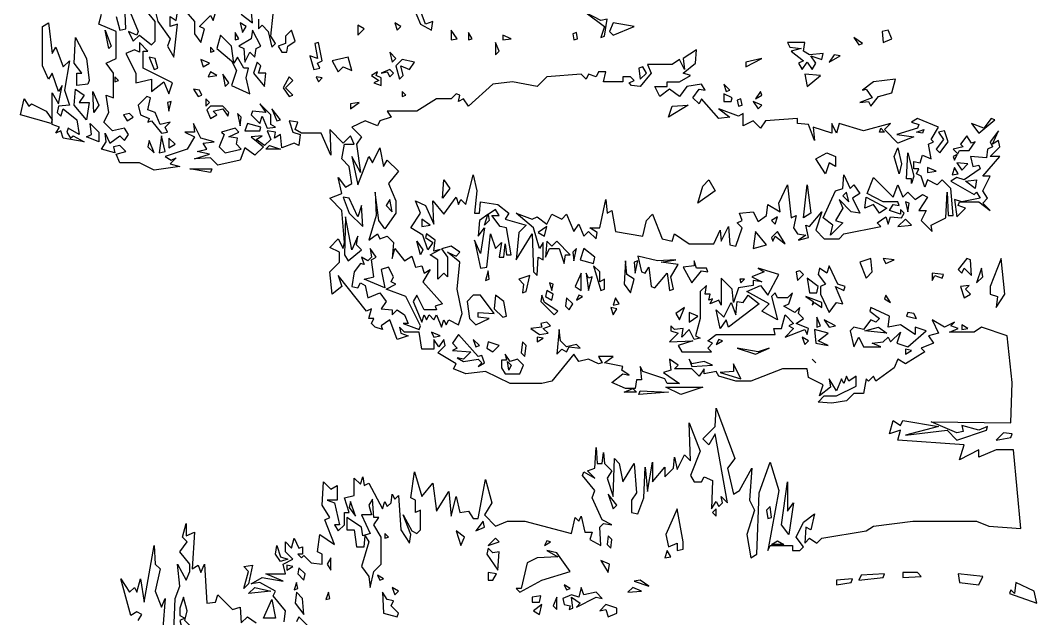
# Model space of a CAD drawing. Header units: millimetres. Extents: x -1861 to 1853, y -2 to 9002.
# Drawn here: x -1861 to -38, y 3614 to 4687 of the extents above; entities that cross this region are included whole.
import ezdxf

# ---------------------------------------------------------------- set-up
doc = ezdxf.new("R2010")
doc.units = ezdxf.units.MM
doc.layers.add('ALMOND-DRAW-PROFILE', color=7, linetype='Continuous', lineweight=25)

msp = doc.modelspace()

# ---------------------------------------------------------------- linework, layer by layer
at = {"layer": 'ALMOND-DRAW-PROFILE'}
for points in [[(-1688.9, 4693.7), (-1682.3, 4669.5), (-1671.3, 4671.7), (-1673.5, 4726.8), (-1649.3, 4667.3), (-1651.5, 4660.7), (-1666.9, 4667.3), (-1658.1, 4649.7), (-1647.1, 4660.7), (-1625.1, 4643.1), (-1618.5, 4649.7), (-1618.5, 4684.9), (-1640.5, 4711.4)], [(-1625.1, 4731.2), (-1614.1, 4684.9), (-1592, 4654.1), (-1596.4, 4640.9), (-1585.4, 4621.1), (-1578.8, 4680.5), (-1592, 4676.1), (-1592, 4693.7), (-1581, 4687.1), (-1578.8, 4702.5)], [(-1578.8, 4720.2), (-1548, 4684.9), (-1548, 4662.9), (-1537, 4647.5), (-1530.4, 4671.7), (-1539.2, 4676.1), (-1519.4, 4695.9), (-1515, 4687.1), (-1510.6, 4700.3)], [(-1464.4, 4698.1), (-1444.5, 4682.7), (-1446.7, 4706.9)], [(-1156.1, 4711.4), (-1142.9, 4680.5), (-1123.1, 4669.5), (-1120.9, 4684.9), (-1134.1, 4680.5), (-1147.3, 4715.8)], [(-1387.3, 3608.4), (-1385.1, 3628.2), (-1407.1, 3654.6), (-1402.7, 3663.4), (-1431.3, 3678.8), (-1446.7, 3676.6), (-1426.9, 3687.6), (-1389.5, 3681), (-1420.3, 3694.2), (-1385.1, 3694.2), (-1389.5, 3711.8), (-1371.9, 3720.6), (-1385.1, 3733.9), (-1385.1, 3751.5), (-1374.1, 3740.5), (-1369.7, 3758.1), (-1360.9, 3740.5), (-1354.3, 3742.7), (-1354.3, 3729.5), (-1363.1, 3729.5), (-1356.5, 3722.8), (-1352.1, 3727.3), (-1338.9, 3714), (-1319.1, 3711.8), (-1319.1, 3729.5), (-1327.9, 3733.9), (-1323.5, 3764.7), (-1297, 3747.1), (-1314.6, 3791.1), (-1305.8, 3795.5), (-1319.1, 3817.5), (-1316.8, 3859.3), (-1303.6, 3846.1), (-1292.6, 3852.7), (-1292.6, 3826.3), (-1310.2, 3826.3), (-1297, 3821.9), (-1288.2, 3782.3), (-1297, 3782.3), (-1290.4, 3771.3), (-1279.4, 3782.3), (-1279.4, 3804.3), (-1270.6, 3804.3), (-1279.4, 3830.7), (-1261.8, 3835.1), (-1261.8, 3865.9), (-1250.8, 3854.9), (-1246.4, 3868.2), (-1244.2, 3852.7), (-1235.4, 3857.1), (-1211.2, 3810.9), (-1206.8, 3824.1), (-1202.4, 3815.3), (-1195.8, 3821.9), (-1193.6, 3837.3), (-1189.2, 3828.5), (-1182.6, 3835.1), (-1178.2, 3773.5), (-1162.7, 3749.3), (-1160.5, 3764.7), (-1173.7, 3799.9), (-1158.3, 3771.3), (-1149.5, 3766.9), (-1142.9, 3773.5), (-1142.9, 3808.7), (-1151.7, 3804.3), (-1151.7, 3826.3), (-1160.5, 3830.7), (-1153.9, 3877), (-1140.7, 3832.9), (-1120.9, 3857.1), (-1114.3, 3806.5), (-1092.3, 3841.7), (-1087.9, 3797.7), (-1079.1, 3832.9), (-1072.5, 3804.3), (-1057.1, 3806.5), (-1048.3, 3793.3), (-1039.5, 3793.3), (-1026.2, 3863.7), (-1015.2, 3821.9), (-1028.4, 3799.9), (-1008.6, 3780.1), (-986.6, 3788.9), (-955.8, 3788.9), (-872.1, 3766.9), (-865.5, 3795.5), (-858.9, 3788.9), (-854.5, 3797.7), (-847.9, 3769.1), (-834.7, 3769.1), (-839.1, 3755.9), (-819.3, 3744.9), (-821.5, 3777.9), (-814.9, 3784.5), (-799.5, 3782.3), (-817.1, 3791.1), (-834.7, 3830.7), (-830.3, 3843.9), (-852.3, 3870.4), (-850.1, 3877), (-830.3, 3865.9), (-843.5, 3879.2), (-830.3, 3883.6), (-828.1, 3921), (-825.9, 3892.4), (-817.1, 3892.4), (-814.9, 3912.2), (-812.7, 3892.4), (-799.5, 3879.2), (-808.3, 3865.9), (-797.3, 3832.9), (-795.1, 3901.2), (-786.3, 3892.4), (-779.7, 3859.3), (-759.9, 3892.4), (-755.4, 3839.5), (-764.3, 3826.3), (-764.3, 3804.3), (-753.2, 3802.1), (-742.2, 3830.7), (-740, 3885.8), (-735.6, 3841.7), (-726.8, 3894.6), (-726.8, 3859.3), (-704.8, 3885.8), (-704.8, 3868.2), (-689.4, 3883.6), (-687.2, 3903.4), (-682.8, 3881.4), (-669.6, 3907.8), (-658.6, 3896.8), (-660.8, 3965), (-641, 3914.4), (-658.6, 3870.4), (-652, 3859.3), (-638.8, 3859.3), (-634.4, 3868.2), (-619, 3861.5), (-621.2, 3810.9), (-612.3, 3824.1), (-607.9, 3815.3), (-601.3, 3821.9), (-603.5, 3832.9), (-592.5, 3821.9), (-614.5, 3945.2), (-625.6, 3925.4), (-636.6, 3936.4), (-614.5, 3958.4), (-612.3, 3991.4), (-579.3, 3901.2), (-592.5, 3883.6), (-581.5, 3837.3), (-570.5, 3843.9), (-548.5, 3883.6), (-552.9, 3826.3), (-544.1, 3808.7), (-557.3, 3764.7), (-550.7, 3722.8), (-539.7, 3729.5), (-535.3, 3839.5), (-515.5, 3894.6), (-500.1, 3843.9), (-519.9, 3736.1), (-515.5, 3744.9), (-475.9, 3744.9), (-475.9, 3736.1), (-462.6, 3736.1), (-456, 3742.7), (-469.2, 3760.3), (-456, 3786.7), (-436.2, 3802.1), (-442.8, 3773.5), (-451.6, 3777.9), (-453.8, 3749.3), (-445, 3758.1), (-431.8, 3749.3), (-423, 3758.1), (-343.8, 3771.3), (-330.5, 3780.1), (-260.1, 3788.9), (-145.6, 3788.9), (-123.6, 3780.1), (-66.4, 3775.7), (-79.6, 3916.6), (-110.4, 3916.6), (-141.2, 3903.4), (-141.2, 3916.6), (-176.4, 3899), (-167.6, 3925.4), (-286.5, 3934.2), (-282.1, 3951.8), (-301.9, 3945.2), (-295.3, 3969.4), (-282.1, 3960.6), (-277.7, 3969.4), (-213.9, 3958.4), (-273.3, 3943), (-198.5, 3951.8), (-180.8, 3934.2), (-128, 3951.8), (-125.8, 3958.4), (-141.2, 3951.8), (-172, 3960.6), (-169.8, 3949.6), (-180.8, 3947.4), (-227.1, 3967.2), (-84, 3965), (-81.8, 4037.7), (-90.6, 4121.3), (-136.8, 4136.7), (-150, 4127.9), (-194.1, 4127.9), (-178.6, 4134.5), (-191.8, 4138.9), (-185.2, 4145.5), (-202.9, 4136.7), (-224.9, 4150), (-213.9, 4125.7), (-231.5, 4121.3), (-222.7, 4108.1), (-244.7, 4099.3), (-238.1, 4092.7), (-273.3, 4070.7), (-286.5, 4079.5), (-293.1, 4064.1), (-326.1, 4039.9), (-330.5, 4048.7), (-339.4, 4039.9), (-343.8, 4044.3), (-348.2, 4017.9), (-365.8, 4017.9), (-379, 4004.6), (-405.4, 4000.2), (-429.6, 4002.4), (-418.6, 4013.5), (-396.6, 4013.5), (-361.4, 4031.1), (-361.4, 4048.7), (-374.6, 4039.9), (-379, 4048.7), (-383.4, 4035.5), (-387.8, 4044.3), (-396.6, 4022.3), (-409.8, 4044.3), (-407.6, 4028.9), (-427.4, 4013.5), (-420.8, 4033.3), (-447.2, 4046.5), (-449.4, 4061.9), (-493.5, 4061.9), (-550.7, 4039.9), (-577.1, 4039.9), (-607.9, 4048.7), (-612.3, 4057.5), (-634.4, 4053.1), (-634.4, 4061.9), (-643.2, 4048.7), (-656.4, 4061.9), (-687.2, 4061.9), (-680.6, 4068.5), (-696, 4079.5), (-693.8, 4059.7), (-707, 4055.3), (-678.4, 4035.5), (-700.4, 4035.5), (-704.8, 4044.3), (-744.4, 4057.5), (-748.8, 4066.3), (-746.6, 4042.1), (-755.4, 4042.1), (-757.7, 4026.7), (-762.1, 4026.7), (-775.3, 4026.7), (-799.5, 4037.7), (-779.7, 4053.1), (-768.7, 4050.9), (-781.9, 4059.7), (-779.7, 4066.3), (-812.7, 4072.9), (-797.3, 4083.9), (-823.7, 4083.9), (-817.1, 4072.9), (-823.7, 4070.7), (-841.3, 4079.5), (-858.9, 4075.1), (-867.7, 4088.3), (-907.4, 4039.9), (-925, 4035.5), (-982.2, 4035.5), (-1026.2, 4057.5), (-1061.5, 4053.1), (-1083.5, 4061.9), (-1079.1, 4070.7), (-1112.1, 4090.5), (-1098.9, 4103.7), (-1101.1, 4114.7), (-1109.9, 4101.5), (-1118.7, 4114.7), (-1118.7, 4097.1), (-1140.7, 4097.1), (-1145.1, 4127.9), (-1171.5, 4127.9), (-1180.4, 4136.7), (-1178.2, 4125.7), (-1164.9, 4121.3), (-1184.8, 4114.7), (-1198, 4150), (-1213.4, 4138.9), (-1211.2, 4132.3), (-1224.4, 4136.7), (-1231, 4143.3), (-1226.6, 4152.2), (-1235.4, 4152.2), (-1231, 4169.8), (-1239.8, 4165.4), (-1290.4, 4229.2), (-1283.8, 4209.4), (-1301.4, 4196.2), (-1305.8, 4235.8), (-1288.2, 4253.4), (-1288.2, 4271), (-1305.8, 4279.8), (-1290.4, 4295.3), (-1281.6, 4277.6), (-1279.4, 4288.6), (-1283.8, 4345.9), (-1305.8, 4367.9), (-1283.8, 4376.7), (-1290.4, 4405.3), (-1277.2, 4387.7), (-1266.2, 4394.3), (-1270.6, 4425.1), (-1283.8, 4438.4), (-1279.4, 4464.8), (-1261.8, 4464.8), (-1268.4, 4480.2), (-1281.6, 4467), (-1305.8, 4491.2), (-1303.6, 4445), (-1321.3, 4484.6), (-1356.5, 4484.6), (-1367.5, 4491.2), (-1363.1, 4504.4), (-1378.5, 4506.6), (-1371.9, 4486.8), (-1358.7, 4482.4), (-1360.9, 4462.6), (-1369.7, 4467), (-1391.7, 4458.2), (-1393.9, 4482.4), (-1404.9, 4475.8), (-1402.7, 4486.8), (-1418.1, 4489), (-1411.5, 4473.6), (-1422.5, 4462.6), (-1437.9, 4473.6), (-1426.9, 4480.2), (-1446.7, 4478), (-1424.7, 4460.4), (-1440.1, 4445), (-1457.7, 4458.2), (-1466.6, 4436.2), (-1506.2, 4427.3), (-1519.4, 4440.6), (-1548, 4438.4), (-1521.6, 4447.2), (-1543.6, 4451.6), (-1526, 4456), (-1532.6, 4467), (-1512.8, 4469.2), (-1537, 4475.8), (-1550.2, 4502.2), (-1548, 4486.8), (-1565.6, 4486.8), (-1548, 4478), (-1561.2, 4456), (-1600.9, 4442.8), (-1589.8, 4436.2), (-1581, 4440.6), (-1592, 4429.5), (-1574.4, 4425.1), (-1620.7, 4418.5), (-1647.1, 4431.8), (-1682.3, 4431.8), (-1688.9, 4447.2), (-1671.3, 4451.6), (-1682.3, 4462.6), (-1693.3, 4460.4), (-1691.1, 4449.4), (-1715.3, 4456), (-1706.5, 4469.2), (-1708.7, 4484.6), (-1699.9, 4467), (-1682.3, 4480.2), (-1673.5, 4471.4), (-1666.9, 4482.4), (-1673.5, 4493.4), (-1695.5, 4489), (-1710.9, 4504.4), (-1702.1, 4522), (-1706.5, 4552.8), (-1693.3, 4548.4), (-1693.3, 4592.5), (-1706.5, 4610.1), (-1688.9, 4618.9), (-1688.9, 4667.3), (-1719.7, 4680.5), (-1715.3, 4698.1)], [(-1433.5, 4689.3), (-1433.5, 4671.7), (-1426.9, 4678.3), (-1415.9, 4667.3), (-1409.3, 4638.7), (-1402.7, 4645.3), (-1411.5, 4658.5), (-1407.1, 4698.1)], [(-1585.4, 3590.8), (-1583.2, 3650.2), (-1574.4, 3672.2), (-1578.8, 3711.8), (-1563.4, 3683.2), (-1556.8, 3698.6), (-1556.8, 3711.8), (-1574.4, 3733.9), (-1561.2, 3751.5), (-1570, 3760.3), (-1563.4, 3784.5), (-1563.4, 3762.5), (-1548, 3769.1), (-1552.4, 3703), (-1541.4, 3709.6), (-1537, 3696.4), (-1530.4, 3711.8), (-1526, 3641.4), (-1510.6, 3643.6), (-1506.2, 3656.8), (-1479.8, 3630.4), (-1466.6, 3634.8), (-1464.4, 3606.2), (-1453.3, 3617.2), (-1437.9, 3606.2)], [(-1649.3, 3610.6), (-1642.7, 3621.6), (-1651.5, 3626), (-1662.5, 3619.4), (-1680.1, 3685.4), (-1664.7, 3661.2), (-1655.9, 3670), (-1651.5, 3661.2), (-1644.9, 3685.4), (-1638.3, 3643.6), (-1620.7, 3744.9), (-1618.5, 3711.8), (-1609.7, 3703), (-1618.5, 3663.4), (-1607.5, 3634.8), (-1600.9, 3650.2), (-1605.3, 3597.4)], [(-1341.1, 3597.4), (-1360.9, 3617.2), (-1365.3, 3608.4)]]:
    msp.add_lwpolyline(points, dxfattribs=at)
for points in [[(-819.3, 4656.3), (-812.7, 4658.5), (-808.3, 4689.3), (-819.3, 4687.1), (-845.7, 4700.3), (-812.7, 4676.1)], [(-1803.4, 4508.8), (-1803.4, 4557.2), (-1792.4, 4537.4), (-1785.8, 4570.5), (-1792.4, 4559.4), (-1803.4, 4592.5), (-1810, 4581.5), (-1821, 4605.7), (-1821, 4676.1), (-1810, 4682.7), (-1803.4, 4627.7), (-1796.8, 4638.7), (-1783.6, 4603.5), (-1772.6, 4614.5), (-1781.4, 4561.6), (-1772.6, 4535.2), (-1792.4, 4533), (-1794.6, 4522), (-1788, 4515.4), (-1783.6, 4528.6), (-1759.4, 4508.8), (-1755, 4482.4), (-1774.8, 4493.4), (-1777, 4486.8), (-1770.4, 4475.8), (-1766, 4480.2), (-1746.2, 4469.2), (-1783.6, 4475.8), (-1788, 4489), (-1796.8, 4484.6), (-1790.2, 4495.6), (-1803.4, 4500)], [(-1702.1, 4636.5), (-1708.7, 4669.5), (-1697.7, 4640.9)], [(-1457.7, 4612.3), (-1448.9, 4629.9), (-1440.1, 4621.1), (-1437.9, 4636.5), (-1429.1, 4640.9), (-1444.5, 4669.5), (-1446.7, 4654.1), (-1468.8, 4640.9), (-1460, 4636.5)], [(-1462.2, 4665.1), (-1455.5, 4676.1), (-1466.6, 4682.7)], [(-1391.7, 4629.9), (-1382.9, 4629.9), (-1380.7, 4640.9), (-1367.5, 4649.7), (-1374.1, 4669.5), (-1385.1, 4658.5), (-1385.1, 4645.3), (-1398.3, 4640.9)], [(-1255.2, 4660.7), (-1244.2, 4671.7), (-1255.2, 4678.3)], [(-1184.8, 4669.5), (-1178.2, 4676.1), (-1189.2, 4682.7)], [(-1087.9, 4651.9), (-1076.9, 4654.1), (-1087.9, 4669.5)], [(-797.3, 4660.7), (-759.9, 4676.1), (-797.3, 4682.7), (-803.9, 4667.3)], [(-312.9, 4647.5), (-297.5, 4654.1), (-304.1, 4669.5), (-315.1, 4667.3)], [(-1759.4, 4570.5), (-1759.4, 4592.5), (-1750.6, 4592.5), (-1763.8, 4610.1), (-1761.6, 4656.3), (-1741.8, 4618.9), (-1737.3, 4579.3), (-1739.5, 4572.7)], [(-1448.9, 4555), (-1455.5, 4583.7), (-1451.1, 4601.3), (-1460, 4601.3), (-1471, 4621.1), (-1477.6, 4610.1), (-1482, 4640.9), (-1501.8, 4660.7), (-1508.4, 4636.5), (-1482, 4614.5), (-1473.2, 4596.9), (-1482, 4570.5)], [(-1475.4, 4651.9), (-1468.8, 4654.1), (-1475.4, 4665.1)], [(-1057.1, 4651.9), (-1050.5, 4654.1), (-1057.1, 4665.1)], [(-995.4, 4651.9), (-980, 4654.1), (-995.4, 4660.7)], [(-867.7, 4651.9), (-861.1, 4654.1), (-863.3, 4665.1), (-869.9, 4662.9)], [(-357, 4643.1), (-350.4, 4645.3), (-365.8, 4656.3)], [(-1594.2, 4555), (-1587.6, 4574.9), (-1640.5, 4601.3), (-1640.5, 4632.1), (-1631.7, 4632.1), (-1647.1, 4647.5), (-1647.1, 4629.9), (-1655.9, 4634.3), (-1671.3, 4627.7), (-1653.7, 4592.5), (-1653.7, 4574.9), (-1625.1, 4581.5), (-1625.1, 4559.4), (-1603.1, 4577.1)], [(-1519.4, 4629.9), (-1512.8, 4632.1), (-1519.4, 4638.7)], [(-1334.5, 4599.1), (-1323.5, 4601.3), (-1327.9, 4610.1), (-1319.1, 4614.5), (-1325.7, 4647.5), (-1332.3, 4645.3), (-1327.9, 4618.9), (-1341.1, 4623.3)], [(-1112.1, 4222.6), (-1112.1, 4257.8), (-1125.3, 4266.6), (-1107.8, 4276.3), (-1118.7, 4273.2), (-1116.5, 4293.1), (-1131.9, 4304.1), (-1134.1, 4297.5), (-1120.9, 4288.6), (-1129.7, 4275.4), (-1138.5, 4301.9), (-1160.5, 4315.1), (-1142.9, 4341.5), (-1151.7, 4363.5), (-1134.1, 4354.7), (-1118.7, 4321.7), (-1120.9, 4363.5), (-1101.1, 4339.3), (-1079.1, 4370.1), (-1074.7, 4356.9), (-1070.3, 4365.7), (-1061.5, 4356.9), (-1048.3, 4409.7), (-1041.7, 4381.1), (-1046.1, 4341.5), (-1037.3, 4341.5), (-1035, 4361.3), (-1004.2, 4356.9), (-984.4, 4341.5), (-991, 4330.5), (-953.6, 4319.5), (-966.8, 4306.3), (-971.2, 4257.8), (-942.6, 4304.1), (-940.4, 4235.8), (-933.8, 4229.2), (-931.6, 4262.2), (-922.8, 4257.8), (-922.8, 4288.6), (-929.4, 4277.6), (-940.4, 4315.1), (-971.2, 4341.5), (-942.6, 4330.5), (-933.8, 4334.9), (-916.2, 4321.7), (-907.4, 4339.3), (-889.7, 4330.5), (-880.9, 4339.3), (-867.7, 4308.5), (-858.9, 4321.7), (-850.1, 4299.7), (-841.3, 4308.5), (-828.1, 4295.3), (-825.9, 4306.3), (-839.1, 4315.1), (-821.5, 4315.1), (-810.5, 4365.7), (-808.3, 4341.5), (-799.5, 4345.9), (-792.9, 4308.5), (-744.4, 4299.7), (-737.8, 4328.3), (-726.8, 4339.3), (-709.2, 4295.3), (-691.6, 4290.9), (-687.2, 4304.1), (-660.8, 4286.4), (-616.8, 4286.4), (-605.7, 4310.7), (-603.5, 4290.9), (-590.3, 4317.3), (-588.1, 4284.2), (-577.1, 4282), (-566.1, 4315.1), (-574.9, 4323.9), (-566.1, 4328.3), (-570.5, 4341.5), (-546.3, 4343.7), (-537.5, 4326.1), (-522.1, 4337.1), (-519.9, 4356.9), (-497.9, 4343.7), (-500.1, 4359.1), (-484.7, 4392.1), (-478.1, 4332.7), (-469.2, 4337.1), (-473.6, 4315.1), (-467, 4304.1), (-451.6, 4301.9), (-464.8, 4293.1), (-447.2, 4297.5), (-451.6, 4319.5), (-445, 4317.3), (-423, 4343.7), (-434, 4310.7), (-418.6, 4295.3), (-392.2, 4295.3), (-383.4, 4304.1), (-317.3, 4317.3), (-323.9, 4323.9), (-308.5, 4334.9), (-304.1, 4321.7), (-299.7, 4334.9), (-279.9, 4332.7), (-275.5, 4341.5), (-282.1, 4348.1), (-282.1, 4339.3), (-301.9, 4345.9), (-295.3, 4356.9), (-284.3, 4354.7), (-286.5, 4361.3), (-312.9, 4361.3), (-341.6, 4376.7), (-330.5, 4405.3), (-295.3, 4370.1), (-286.5, 4392.1), (-277.7, 4370.1), (-268.9, 4378.9), (-255.7, 4365.7), (-242.5, 4374.5), (-233.7, 4370.1), (-249.1, 4345.9), (-235.9, 4345.9), (-244.7, 4328.3), (-224.9, 4308.5), (-227.1, 4319.5), (-200.7, 4332.7), (-198.5, 4378.9), (-196.3, 4337.1), (-187.4, 4337.1), (-191.8, 4385.5), (-207.3, 4400.9), (-216.1, 4392.1), (-233.7, 4400.9), (-238.1, 4387.7), (-244.7, 4407.5), (-253.5, 4411.9), (-249.1, 4420.7), (-257.9, 4420.7), (-257.9, 4434), (-246.9, 4431.8), (-242.5, 4445), (-227.1, 4438.4), (-231.5, 4464.8), (-222.7, 4469.2), (-227.1, 4473.6), (-213.9, 4495.6), (-251.3, 4511), (-262.3, 4504.4), (-249.1, 4500), (-251.3, 4493.4), (-288.7, 4482.4), (-257.9, 4478), (-286.5, 4467), (-310.7, 4491.2), (-299.7, 4502.2), (-348.2, 4489), (-392.2, 4502.2), (-396.6, 4484.6), (-405.4, 4502.2), (-405.4, 4484.6), (-438.4, 4495.6), (-436.2, 4471.4), (-447.2, 4500), (-467, 4502.2), (-467, 4511), (-524.3, 4506.6), (-533.1, 4493.4), (-546.3, 4506.6), (-563.9, 4497.8), (-563.9, 4519.8), (-572.7, 4515.4), (-607.9, 4528.6), (-588.1, 4513.2), (-607.9, 4511), (-638.8, 4546.2), (-643.2, 4537.4), (-654.2, 4548.4), (-643.2, 4563.8), (-632.2, 4561.6), (-638.8, 4572.7), (-665.2, 4568.2), (-678.4, 4550.6), (-696, 4563.8), (-713.6, 4550.6), (-722.4, 4568.2), (-700.4, 4568.2), (-700.4, 4577.1), (-678.4, 4577.1), (-658.6, 4588.1), (-671.8, 4592.5), (-649.8, 4610.1), (-647.6, 4634.3), (-671.8, 4618.9), (-669.6, 4599.1), (-678.4, 4616.7), (-691.6, 4607.9), (-735.6, 4607.9), (-729, 4592.5), (-748.8, 4568.2), (-764.3, 4570.5), (-768.7, 4574.9), (-759.9, 4579.3), (-766.5, 4585.9), (-779.7, 4585.9), (-779.7, 4577.1), (-814.9, 4577.1), (-810.5, 4594.7), (-823.7, 4594.7), (-828.1, 4585.9), (-841.3, 4590.3), (-845.7, 4581.5), (-854.5, 4590.3), (-916.2, 4585.9), (-933.8, 4568.2), (-977.8, 4577.1), (-1013, 4572.7), (-1057.1, 4533), (-1065.9, 4546.2), (-1074.7, 4541.8), (-1072.5, 4552.8), (-1079.1, 4555), (-1087.9, 4546.2), (-1114.3, 4546.2), (-1149.5, 4524.2), (-1202.4, 4524.2), (-1195.8, 4513.2), (-1215.6, 4506.6), (-1220, 4497.8), (-1242, 4506.6), (-1266.2, 4495.6), (-1248.6, 4478), (-1257.4, 4464.8), (-1250.8, 4414.1), (-1266.2, 4442.8), (-1255.2, 4392.1), (-1235.4, 4442.8), (-1228.8, 4431.8), (-1215.6, 4458.2), (-1209, 4425.1), (-1202.4, 4436.2), (-1182.6, 4416.3), (-1200.2, 4394.3), (-1187, 4363.5), (-1187, 4341.5), (-1206.8, 4312.9), (-1217.8, 4328.3), (-1224.4, 4378.9), (-1222.2, 4337.1), (-1235.4, 4293.1), (-1220, 4304.1), (-1215.6, 4295.3), (-1202.4, 4299.7), (-1191.4, 4288.6), (-1193.6, 4260), (-1189.2, 4277.6), (-1171.5, 4255.6), (-1158.3, 4264.4), (-1151.7, 4244.6), (-1140.7, 4246.8), (-1136.3, 4233.6), (-1125.3, 4240.2), (-1138.5, 4218.2), (-1103.3, 4178.6), (-1116.5, 4174.2), (-1114.3, 4167.6), (-1136.3, 4167.6), (-1149.5, 4194), (-1156.1, 4183), (-1140.7, 4145.5), (-1136.3, 4158.8), (-1131.9, 4150), (-1127.5, 4158.8), (-1118.7, 4150), (-1114.3, 4158.8), (-1105.5, 4136.7), (-1101.1, 4150), (-1096.7, 4141.1), (-1092.3, 4150), (-1074.7, 4141.1), (-1068.1, 4161), (-1076.9, 4205), (-1072.5, 4253.4), (-1094.5, 4271), (-1079.1, 4264.4), (-1072.5, 4271), (-1087.9, 4282), (-1105.1, 4277.1), (-1094.5, 4262.2), (-1094.5, 4227), (-1101.1, 4233.6)], [(-1008.6, 4625.5), (-1002, 4632.1), (-1008.6, 4647.5)], [(-458.2, 4599.1), (-449.4, 4612.3), (-440.6, 4599.1), (-434, 4610.1), (-442.8, 4623.3), (-423, 4616.7), (-420.8, 4627.7), (-445, 4625.5), (-456, 4632.1), (-453.8, 4647.5), (-484.7, 4647.5), (-480.3, 4638.7), (-460.4, 4636.5), (-478.1, 4632.1), (-456, 4614.5), (-464.8, 4610.1)], [(-1620.7, 4599.1), (-1614.1, 4601.3), (-1618.5, 4618.9), (-1629.5, 4621.1)], [(-1532.6, 4603.5), (-1521.6, 4610.1), (-1537, 4616.7)], [(-1422.5, 4568.2), (-1420.3, 4592.5), (-1433.5, 4592.5), (-1429.1, 4605.7), (-1435.7, 4612.3), (-1442.3, 4592.5)], [(-1290.4, 4594.7), (-1281.6, 4603.5), (-1266.2, 4596.9), (-1272.8, 4621.1), (-1301.4, 4614.5)], [(-1193.6, 4612.3), (-1187, 4618.9), (-1198, 4629.9)], [(-1180.4, 4581.5), (-1173.7, 4588.1), (-1178.2, 4605.7), (-1162.7, 4599.1), (-1153.9, 4612.3), (-1175.9, 4616.7), (-1187, 4605.7)], [(-559.5, 4603.5), (-530.9, 4618.9), (-559.5, 4612.3)], [(-409.8, 4612.3), (-390, 4623.3), (-401, 4625.5)], [(-1523.8, 4585.9), (-1508.4, 4588.1), (-1519.4, 4594.7)], [(-1226.6, 4574.9), (-1213.4, 4570.5), (-1213.4, 4583.7), (-1222.2, 4588.1), (-1220, 4594.7), (-1231, 4588.1), (-1217.8, 4579.3)], [(-1198, 4585.9), (-1191.4, 4592.5), (-1198, 4599.1), (-1213.4, 4592.5), (-1202.4, 4594.7)], [(-748.8, 4581.5), (-737.8, 4592.5), (-744.4, 4603.5), (-751, 4601.3)], [(-1691.1, 4577.1), (-1684.5, 4579.3), (-1691.1, 4585.9)], [(-1493, 4568.2), (-1486.4, 4574.9), (-1497.4, 4590.3)], [(-1378.5, 4550.6), (-1371.9, 4552.8), (-1385.1, 4566), (-1371.9, 4579.3), (-1378.5, 4585.9), (-1389.5, 4566)], [(-1325.7, 4577.1), (-1319.1, 4583.7), (-1330.1, 4585.9)], [(-449.4, 4568.2), (-425.2, 4588.1), (-453.8, 4590.3)], [(-335, 4533), (-321.7, 4550.6), (-297.5, 4557.2), (-290.9, 4581.5), (-330.5, 4577.1), (-350.4, 4561.6), (-343.8, 4563.8), (-332.7, 4548.4), (-354.8, 4539.6), (-339.4, 4541.8)], [(-1741.8, 4508.8), (-1763.8, 4535.2), (-1761.6, 4563.8), (-1746.2, 4552.8), (-1755, 4539.6), (-1737.3, 4539.6)], [(-1728.5, 4522), (-1730.7, 4559.4), (-1719.7, 4535.2)], [(-1541.4, 4550.6), (-1534.8, 4552.8), (-1539.2, 4561.6), (-1550.2, 4563.8)], [(-1175.9, 4550.6), (-1169.3, 4552.8), (-1175.9, 4559.4)], [(-594.7, 4559.4), (-588.1, 4561.6), (-599.1, 4572.7)], [(-541.9, 4546.2), (-530.9, 4552.8), (-533.1, 4559.4)], [(-1805.6, 4502.2), (-1860.6, 4517.6), (-1854, 4546.2), (-1845.2, 4533), (-1840.8, 4537.4), (-1814.4, 4524.2), (-1803.4, 4508.8)], [(-1607.5, 4484.6), (-1596.4, 4486.8), (-1600.9, 4495.6), (-1592, 4504.4), (-1609.7, 4500), (-1618.5, 4522), (-1631.7, 4526.4), (-1627.3, 4548.4), (-1633.9, 4550.6), (-1649.3, 4535.2), (-1644.9, 4517.6), (-1629.5, 4511), (-1631.7, 4504.4), (-1625.1, 4506.6)], [(-1594.2, 4524.2), (-1589.8, 4541.8), (-1596.4, 4539.6)], [(-1528.2, 4533), (-1521.6, 4539.6), (-1528.2, 4546.2)], [(-1268.4, 4528.6), (-1253, 4539.6), (-1268.4, 4537.4)], [(-599.1, 4541.8), (-585.9, 4541.8), (-583.7, 4548.4), (-599.1, 4555)], [(-572.7, 4533), (-566.1, 4535.2), (-568.3, 4546.2), (-574.9, 4544)], [(-537.5, 4528.6), (-530.9, 4535.2), (-546.3, 4541.8)], [(-1519.4, 4511), (-1508.4, 4517.6), (-1515, 4524.2), (-1497.4, 4528.6), (-1488.6, 4515.4), (-1486.4, 4522), (-1497.4, 4533), (-1519.4, 4533), (-1526, 4526.4)], [(-1418.1, 4493.4), (-1402.7, 4495.6), (-1411.5, 4500), (-1411.5, 4517.6), (-1431.3, 4537.4), (-1420.3, 4522), (-1444.5, 4524.2), (-1446.7, 4517.6), (-1431.3, 4502.2), (-1426.9, 4515.4)], [(-1400.5, 4506.6), (-1393.9, 4508.8), (-1409.3, 4528.6)], [(-698.2, 4513.2), (-691.6, 4533), (-663, 4535.2)], [(-1669.1, 4506.6), (-1658.1, 4513.2), (-1664.7, 4519.8), (-1675.7, 4517.6)], [(-1466.6, 4497.8), (-1464.4, 4513.2), (-1471, 4519.8)], [(-141.2, 4484.6), (-112.6, 4508.8), (-119.2, 4511), (-132.4, 4493.4), (-154.4, 4502.2)], [(-1719.7, 4469.2), (-1741.8, 4478), (-1732.9, 4482.4), (-1735.1, 4502.2), (-1719.7, 4486.8)], [(-1493, 4449.4), (-1464.4, 4456), (-1473.2, 4464.8), (-1471, 4475.8), (-1486.4, 4478), (-1468.8, 4486.8), (-1475.4, 4493.4), (-1499.6, 4486.8), (-1495.2, 4482.4), (-1504, 4460.4)], [(-1457.7, 4489), (-1431.3, 4489), (-1429.1, 4495.6), (-1453.3, 4502.2)], [(-319.5, 4486.8), (-317.3, 4493.4), (-310.7, 4486.8)], [(-253.5, 4486.8), (-240.3, 4491.2), (-242.5, 4484.6)], [(-211.7, 4449.4), (-196.3, 4469.2), (-202.9, 4489), (-213.9, 4486.8), (-205.1, 4473.6), (-218.3, 4456)], [(-172, 4361.3), (-141.2, 4361.3), (-121.4, 4345.9), (-134.6, 4359.1), (-125.8, 4367.9), (-134.6, 4381.1), (-121.4, 4407.5), (-134.6, 4407.5), (-103.8, 4442.8), (-121.4, 4442.8), (-103.8, 4460.4), (-106, 4471.4), (-117, 4464.8), (-106, 4489), (-121.4, 4469.2), (-117, 4460.4), (-125.8, 4456), (-128, 4440.6), (-156.6, 4442.8), (-152.2, 4425.1), (-141.2, 4427.3), (-139, 4420.7), (-167.6, 4400.9), (-180.8, 4405.3), (-191.8, 4398.7), (-150, 4374.5), (-145.6, 4378.9), (-139, 4367.9)], [(-1620.7, 4449.4), (-1629.5, 4471.4), (-1631.7, 4460.4)], [(-1611.9, 4449.4), (-1600.9, 4451.6), (-1607.5, 4480.2)], [(-1594.2, 4458.2), (-1583.2, 4464.8), (-1594.2, 4475.8)], [(-179.4, 4447.9), (-176.4, 4453.8), (-158.8, 4453.8), (-147.8, 4469.2), (-154.4, 4467), (-163.2, 4480.2), (-174.2, 4464.8), (-169.8, 4460.4), (-187.4, 4456)], [(-1420.3, 4456), (-1413.7, 4462.6), (-1393.9, 4456)], [(-416.4, 4411.9), (-434, 4438.4), (-414.2, 4449.4), (-398.8, 4442.8), (-398.8, 4425.1), (-409.8, 4431.8)], [(-284.3, 4411.9), (-293.1, 4442.8), (-286.5, 4458.2), (-279.9, 4429.5)], [(-262.3, 4394.3), (-262.3, 4403.1), (-271.1, 4403.1), (-268.9, 4449.4), (-257.9, 4407.5)], [(-185.2, 4436.2), (-180.1, 4446.4), (-187.4, 4442.8)], [(-172, 4418.5), (-161, 4429.5), (-180.8, 4431.8)], [(-1519.4, 4414.1), (-1556.8, 4420.7), (-1517.2, 4420.7)], [(-233.7, 4414.1), (-218.3, 4416.3), (-233.7, 4422.9)], [(-189.6, 4409.7), (-178.6, 4411.9), (-185.2, 4422.9)], [(-1103.3, 4367.9), (-1101.1, 4400.9), (-1090.1, 4385.5)], [(-645.4, 4359.1), (-636.6, 4389.9), (-625.6, 4400.9), (-614.5, 4381.1)], [(-407.6, 4301.9), (-403.2, 4319.5), (-420.8, 4332.7), (-398.8, 4381.1), (-385.6, 4385.5), (-383.4, 4409.7), (-372.4, 4385.5), (-365.8, 4392.1), (-354.8, 4376.7), (-368, 4367.9), (-354.8, 4341.5), (-370.2, 4343.7), (-392.2, 4365.7), (-385.6, 4350.3), (-398.8, 4328.3), (-385.6, 4323.9)], [(-147.8, 4385.5), (-165.4, 4398.7), (-145.6, 4400.9)], [(-456, 4332.7), (-449.4, 4392.1), (-442.8, 4341.5)], [(-374.6, 4361.3), (-379, 4378.9), (-385.6, 4372.3)], [(-1246.4, 4317.3), (-1248.6, 4354.7), (-1255.2, 4334.9), (-1270.6, 4367.9), (-1281.6, 4370.1), (-1270.6, 4341.5)], [(-1193.6, 4343.7), (-1198, 4365.7), (-1204.6, 4354.7)], [(-319.5, 4341.5), (-330.5, 4356.9), (-346, 4350.3), (-343.8, 4370.1), (-306.3, 4350.3)], [(-268.9, 4343.7), (-266.7, 4359.1), (-273.3, 4361.3)], [(-180.8, 4334.9), (-165.4, 4350.3), (-178.6, 4354.7), (-176.4, 4361.3), (-172, 4361.3), (-185.2, 4365.7)], [(-1035, 4242.4), (-1024, 4244.6), (-1017.4, 4304.1), (-1008.6, 4277.6), (-997.6, 4288.6), (-1002, 4262.2), (-993.2, 4262.2), (-991, 4286.4), (-988.8, 4266.6), (-980, 4266.6), (-988.8, 4315.1), (-999.8, 4317.3), (-1015.2, 4337.1), (-1002, 4337.1), (-1008.6, 4348.1), (-1021.8, 4339), (-1019.6, 4328.3), (-1028.4, 4319.5), (-1022, 4338.8), (-1037.3, 4328.3), (-1039.5, 4299.7), (-1028.4, 4315.1), (-1035, 4268.8), (-1046.1, 4293.1)], [(-1272.8, 4255.6), (-1248.6, 4275.4), (-1257.4, 4284.2), (-1255.2, 4299.7), (-1266.2, 4275.4), (-1277.2, 4334.9), (-1279.4, 4266.6)], [(-1140.7, 4317.3), (-1125.3, 4319.5), (-1140.7, 4330.5)], [(-506.7, 4321.7), (-502.3, 4334.9), (-513.3, 4328.3)], [(-286.5, 4317.3), (-262.3, 4319.5), (-273.3, 4330.5)], [(-920.6, 4299.7), (-916.2, 4317.3), (-931.6, 4306.3)], [(-546.3, 4277.6), (-522.1, 4284.2), (-541.9, 4308.5)], [(-489.1, 4286.4), (-502.3, 4308.5), (-513.3, 4297.5), (-511.1, 4290.9), (-506.7, 4299.7)], [(-1142.9, 4266.6), (-1149.5, 4290.9), (-1138.5, 4275.4)], [(-885.3, 4251.2), (-883.1, 4266.6), (-874.3, 4266.6), (-898.6, 4290.9), (-907.4, 4282), (-916.2, 4290.9), (-918.4, 4262.2), (-911.8, 4277.6), (-894.1, 4277.6)], [(-1173.7, 4143.3), (-1145.1, 4132.3), (-1142.9, 4138.9), (-1169.3, 4191.8), (-1204.6, 4205), (-1187, 4213.8), (-1195.8, 4218.2), (-1191.4, 4227), (-1200.2, 4244.6), (-1213.4, 4240.2), (-1206.8, 4207.2), (-1244.2, 4222.6), (-1226.6, 4227), (-1231, 4257.8), (-1222.2, 4262.2), (-1233.2, 4277.6), (-1231, 4262.2), (-1237.6, 4255.6), (-1248.6, 4262.2), (-1244.2, 4249), (-1250.8, 4251.2), (-1261.8, 4235.8), (-1266.2, 4209.4), (-1255.2, 4207.2), (-1250.8, 4216), (-1242, 4211.6), (-1237.6, 4189.6), (-1215.6, 4198.4), (-1204.6, 4183), (-1213.4, 4169.8), (-1193.6, 4167.6), (-1193.6, 4158.8), (-1184.8, 4167.6), (-1171.5, 4158.8), (-1164.9, 4143.3)], [(-867.7, 4255.6), (-863.3, 4277.6), (-869.9, 4271)], [(-856.7, 4257.8), (-832.5, 4251.2), (-830.3, 4262.2), (-850.1, 4277.6)], [(-766.5, 4198.4), (-759.9, 4222.6), (-773.1, 4231.4), (-775.3, 4255.6), (-777.5, 4213.8)], [(-757.7, 4233.6), (-753.2, 4255.6), (-759.9, 4253.4)], [(-696, 4202.8), (-689.4, 4205), (-693.8, 4227), (-680.6, 4249), (-711.4, 4253.4), (-685, 4257.8), (-718, 4255.6), (-753.2, 4264.4), (-746.6, 4235.8), (-740, 4233.6), (-733.4, 4244.6), (-729, 4209.4), (-722.4, 4207.2), (-700.4, 4233.6)], [(-656.4, 4216), (-638.8, 4238), (-627.8, 4235.8), (-630, 4242.4), (-647.6, 4242.4), (-652, 4255.6), (-652, 4246.8), (-671.8, 4244.6)], [(-343.8, 4224.8), (-332.7, 4235.8), (-335, 4260), (-354.8, 4253.4)], [(-308.5, 4251.2), (-293.1, 4257.8), (-312.9, 4260)], [(-154.4, 4229.2), (-156.6, 4257.8), (-163.2, 4260), (-178.6, 4240.2), (-172, 4233.6), (-167.6, 4242.4)], [(-110.4, 4172), (-95, 4196.2), (-101.6, 4260), (-121.4, 4209.4), (-121.4, 4196.2), (-108.2, 4191.8)], [(-1026.2, 4220.4), (-1019.6, 4222.6), (-1021.8, 4238)], [(-960.2, 4198.4), (-953.6, 4200.6), (-947, 4229.2), (-966.8, 4222.6), (-958, 4213.8)], [(-854.5, 4202.8), (-854.5, 4233.6), (-865.5, 4209.4)], [(-841.3, 4202.8), (-834.7, 4227), (-841.3, 4224.8), (-845.7, 4233.6)], [(-819.3, 4202.8), (-812.7, 4205), (-812.7, 4222.6), (-821.5, 4218.2), (-821.5, 4235.8), (-832.5, 4246.8)], [(-674, 4092.7), (-621.2, 4092.7), (-627.8, 4099.3), (-619, 4108.1), (-627.8, 4112.5), (-612.3, 4123.5), (-506.7, 4123.5), (-508.9, 4134.5), (-495.7, 4134.5), (-489.1, 4158.8), (-473.6, 4143.3), (-482.5, 4138.9), (-473.6, 4134.5), (-489.1, 4119.1), (-453.8, 4132.3), (-449.4, 4123.5), (-447.2, 4134.5), (-469.2, 4143.3), (-456, 4152.2), (-464.8, 4161), (-462.6, 4172), (-471.4, 4163.2), (-491.3, 4174.2), (-482.5, 4178.6), (-475.9, 4198.4), (-484.7, 4189.6), (-502.3, 4189.6), (-506.7, 4198.4), (-513.3, 4191.8), (-502.3, 4150), (-530.9, 4165.4), (-517.7, 4178.6), (-557.3, 4200.6), (-533.1, 4211.6), (-519.9, 4194), (-500.1, 4231.4), (-537.5, 4242.4), (-526.5, 4235.8), (-548.5, 4227), (-530.9, 4218.2), (-546.3, 4220.4), (-546.3, 4211.6), (-572.7, 4207.2), (-581.5, 4180.8), (-583.7, 4205), (-603.5, 4224.8), (-603.5, 4176.4), (-607.9, 4185.2), (-623.4, 4178.6), (-619, 4187.4), (-625.6, 4185.2), (-623.4, 4196.2), (-632.2, 4196.2), (-630, 4211.6), (-641, 4200.6), (-641, 4152.2), (-649.8, 4121.3), (-641, 4116.9), (-652, 4114.7), (-660.8, 4132.3), (-674, 4119.1), (-671.8, 4134.5), (-687.2, 4132.3), (-693.8, 4138.9), (-693.8, 4130.1), (-680.6, 4125.7), (-696, 4110.3), (-654.2, 4112.5), (-680.6, 4103.7)], [(-467, 4220.4), (-456, 4231.4), (-462.6, 4238), (-469.2, 4235.8)], [(-409.8, 4163.2), (-396.6, 4180.8), (-385.6, 4178.6), (-398.8, 4209.4), (-383.4, 4202.8), (-381.2, 4209.4), (-394.4, 4213.8), (-409.8, 4246.8), (-414.2, 4233.6), (-427.4, 4242.4), (-429.6, 4231.4), (-416.4, 4213.8), (-425.2, 4209.4), (-425.2, 4196.2)], [(-224.9, 4220.4), (-220.5, 4229.2), (-207.3, 4224.8), (-205.1, 4231.4), (-224.9, 4233.6)], [(-145.6, 4216), (-134.6, 4227), (-136.8, 4242.4)], [(-907.4, 4202.8), (-905.2, 4213.8), (-911.8, 4216)], [(-570, 4222.6), (-568.3, 4216), (-561.7, 4222.6)], [(-445, 4198.4), (-431.8, 4198.4), (-429.6, 4209.4), (-449.4, 4224.8)], [(-167.6, 4189.6), (-156.6, 4196.2), (-165.4, 4205), (-158.8, 4211.6), (-174.2, 4209.4)], [(-1043.9, 4141.1), (-1019.6, 4152.2), (-1039.5, 4154.4), (-1039.5, 4163.2), (-1010.8, 4161), (-1035, 4194), (-1048.3, 4194), (-1059.3, 4183), (-1054.9, 4152.2)], [(-995.4, 4154.4), (-988.8, 4156.6), (-993.2, 4183), (-1008.6, 4194), (-1010.8, 4169.8)], [(-903, 4158.8), (-896.4, 4165.4), (-920.6, 4180.8), (-925, 4194), (-927.2, 4183)], [(-907.4, 4185.2), (-905.2, 4196.2), (-916.2, 4202.8), (-918.4, 4191.8)], [(-863.3, 4185.2), (-852.3, 4191.8), (-858.9, 4194)], [(-605.7, 4134.5), (-612.3, 4167.6), (-599.1, 4154.4), (-585.9, 4180.8), (-577.1, 4158.8), (-574.9, 4183), (-563.9, 4180.8), (-555.1, 4194), (-535.3, 4178.6), (-590.3, 4136.7), (-594.7, 4150)], [(-299.7, 4180.8), (-308.5, 4194), (-310.7, 4187.4)], [(-876.5, 4167.6), (-869.9, 4178.6), (-880.9, 4189.6), (-883.1, 4174.2)], [(-797.3, 4176.4), (-786.3, 4178.6), (-792.9, 4189.6)], [(-423, 4172), (-423, 4180.8), (-451.6, 4191.8), (-438.4, 4183), (-440.6, 4176.4), (-436.2, 4180.8)], [(-797.3, 4158.8), (-790.7, 4169.8), (-801.7, 4172)], [(-678.4, 4150), (-669.6, 4172), (-685, 4161)], [(-660.8, 4145.5), (-645.4, 4156.6), (-660.8, 4163.2)], [(-365.8, 4101.5), (-357, 4119.1), (-348.2, 4101.5), (-317.3, 4101.5), (-332.7, 4108.1), (-312.9, 4110.3), (-304.1, 4119.1), (-299.7, 4110.3), (-282.1, 4127.9), (-288.7, 4108.1), (-268.9, 4101.5), (-235.9, 4130.1), (-255.7, 4136.7), (-255.7, 4123.5), (-282.1, 4141.1), (-304.1, 4136.7), (-301.9, 4156.6), (-335, 4172), (-337.2, 4165.4), (-319.5, 4152.2), (-326.1, 4145.5), (-335, 4150), (-348.2, 4132.3), (-365.8, 4136.7), (-372.4, 4130.1)], [(-271.1, 4156.6), (-253.5, 4152.2), (-257.9, 4161), (-268.9, 4163.2)], [(-929.4, 4123.5), (-914, 4125.7), (-922.8, 4134.5), (-909.6, 4138.9), (-916.2, 4145.5), (-927.2, 4143.3), (-925, 4136.7), (-944.8, 4134.5)], [(-431.8, 4136.7), (-425.2, 4138.9), (-431.8, 4154.4)], [(-409.8, 4136.7), (-398.8, 4138.9), (-418.6, 4150)], [(-172, 4132.3), (-161, 4134.5), (-172, 4141.1)], [(-1118.7, 4119.1), (-1107.7, 4121.3), (-1123.1, 4127.9)], [(-1039.5, 4066.3), (-1028.4, 4072.9), (-1032.8, 4086.1), (-1039.5, 4083.9), (-1074.7, 4123.5), (-1085.7, 4108.1), (-1076.9, 4099.3), (-1085.7, 4094.9), (-1052.7, 4092.7), (-1065.9, 4079.5), (-1076.9, 4081.7), (-1065.9, 4075.1), (-1039.5, 4079.5), (-1032.8, 4072.9)], [(-898.6, 4088.3), (-889.7, 4097.1), (-880.9, 4092.7), (-876.5, 4101.5), (-856.7, 4099.3), (-863.3, 4105.9), (-880.9, 4101.5), (-891.9, 4112.5), (-894.1, 4132.3)], [(-434, 4108.1), (-412, 4103.7), (-429.6, 4112.5), (-412, 4125.7), (-436.2, 4132.3)], [(-306.3, 4125.7), (-346, 4130.1), (-321.7, 4136.7)], [(-1043.9, 4101.5), (-1037.3, 4103.7), (-1048.3, 4114.7)], [(-1013, 4092.7), (-1002, 4103.7), (-1021.8, 4110.3), (-1024, 4099.3)], [(-955.8, 4083.9), (-953.6, 4103.7), (-960.2, 4110.3), (-962.4, 4090.5)], [(-933.8, 4110.3), (-922.8, 4116.9), (-933.8, 4119.1)], [(-612.3, 4105.9), (-601.3, 4112.5), (-607.9, 4114.7)], [(-453.8, 4105.9), (-447.2, 4112.5), (-458.2, 4119.1)], [(-991, 4053.1), (-964.6, 4053.1), (-958, 4068.5), (-969, 4079.5), (-982.2, 4075.1), (-991, 4088.3), (-988.8, 4077.3), (-997.6, 4077.3), (-997.6, 4064.1)], [(-541.9, 4088.3), (-517.7, 4099.3), (-537.5, 4092.7), (-574.9, 4099.3)], [(-273.3, 4088.3), (-262.3, 4094.9), (-273.3, 4097.1)], [(-984.4, 4059.7), (-986.6, 4075.1), (-980, 4068.5)], [(-656.4, 4066.3), (-619, 4068.5), (-634.4, 4075.1), (-656.4, 4070.7), (-660.8, 4079.5)], [(-568.3, 4044.3), (-581.5, 4070.7), (-581.5, 4057.5), (-605.7, 4055.3)], [(-434, 4072.9), (-440.6, 4079.5), (-434, 4072.9)], [(-676.2, 4015.7), (-702.6, 4028.9), (-636.6, 4028.9)], [(-762.1, 4026.7), (-755.4, 4020.1), (-777.5, 4020.1)], [(-751, 4015.7), (-748.8, 4022.3), (-698.2, 4020.1)], [(-110.4, 3934.2), (-84, 3938.6), (-81.8, 3945.2), (-97.2, 3947.4)], [(-482.5, 3764.7), (-495.7, 3782.3), (-484.7, 3859.3), (-484.7, 3806.5), (-473.6, 3821.9)], [(-1233.2, 3670), (-1226.6, 3698.6), (-1213.4, 3711.8), (-1213.4, 3760.3), (-1226.6, 3782.3), (-1217.8, 3795.5), (-1226.6, 3795.5), (-1228.8, 3828.5), (-1235.4, 3817.5), (-1231, 3799.9), (-1248.6, 3799.9), (-1233.2, 3766.9), (-1246.4, 3762.5), (-1248.6, 3777.9), (-1275, 3795.5), (-1275, 3773.5), (-1261.8, 3773.5), (-1257.4, 3742.7), (-1244.2, 3742.7), (-1242, 3762.5), (-1235.4, 3751.5), (-1248.6, 3707.4), (-1235.4, 3689.8)], [(-797.3, 3810.9), (-790.7, 3817.5), (-806.1, 3837.3)], [(-1259.6, 3797.7), (-1268.4, 3824.1), (-1270.6, 3813.1)], [(-682.8, 3736.1), (-671.8, 3738.3), (-671.8, 3751.5), (-682.8, 3810.9), (-702.6, 3764.7), (-698.2, 3742.7), (-682.8, 3749.3)], [(-612.3, 3797.7), (-612.3, 3810.9), (-619, 3804.3)], [(-519.9, 3793.3), (-513.3, 3795.5), (-515.5, 3815.3), (-522.1, 3808.7)], [(-1043.9, 3771.3), (-1028.4, 3777.9), (-1030.6, 3788.9)], [(-1206.8, 3758.1), (-1200.2, 3760.3), (-1206.8, 3766.9)], [(-1070.3, 3744.9), (-1063.7, 3760.3), (-1079.1, 3771.3)], [(-1021.8, 3744.9), (-1002, 3751.5), (-1008.6, 3758.1)], [(-801.7, 3740.5), (-799.5, 3755.9), (-806.1, 3762.5), (-808.3, 3747.1)], [(-1393.9, 3716.2), (-1402.7, 3729.5), (-1400.5, 3744.9), (-1393.9, 3725), (-1380.7, 3720.6)], [(-1004.2, 3700.8), (-1002, 3733.9), (-1013, 3731.7), (-1021.8, 3740.5), (-1024, 3729.5)], [(-920.6, 3744.9), (-909.6, 3751.5), (-916.2, 3753.7)], [(-513.3, 3747.1), (-502.3, 3753.7), (-491.3, 3747.1)], [(-1303.6, 3700.8), (-1303.6, 3722.8), (-1310.2, 3711.8)], [(-964.6, 3661.2), (-925, 3683.2), (-874.3, 3698.6), (-898.6, 3731.7), (-916.2, 3736.1), (-896.4, 3725), (-933.8, 3722.8), (-951.4, 3714), (-962.4, 3667.8), (-971.2, 3667.8)], [(-704.8, 3722.8), (-693.8, 3725), (-700.4, 3736.1)], [(-1460, 3667.8), (-1451.1, 3698.6), (-1460, 3707.4), (-1444.5, 3709.6), (-1451.1, 3676.6)], [(-1382.9, 3700.8), (-1371.9, 3707.4), (-1382.9, 3709.6)], [(-1352.1, 3683.2), (-1349.9, 3694.2), (-1360.9, 3705.2), (-1363.1, 3694.2)], [(-806.1, 3696.4), (-803.9, 3711.8), (-819.3, 3718.4)], [(-1215.6, 3683.2), (-1209, 3685.4), (-1220, 3692)], [(-1021.8, 3683.2), (-1013, 3683.2), (-1006.4, 3694.2), (-1021.8, 3696.4)], [(-759.9, 3681), (-733.4, 3672.2), (-748.8, 3683.2)], [(-396.6, 3674.4), (-370.2, 3678.8), (-368, 3685.4), (-396.6, 3683.2)], [(-357, 3683.2), (-312.9, 3687.6), (-310.7, 3694.2), (-352.6, 3692)], [(-277.7, 3687.6), (-244.7, 3689.8), (-251.3, 3696.4), (-277.7, 3696.4)], [(-176.4, 3678.8), (-141.2, 3674.4), (-134.6, 3689.8), (-178.6, 3694.2)], [(-1451.1, 3659), (-1440.1, 3670), (-1411.5, 3663.4)], [(-1369.7, 3665.6), (-1363.1, 3667.8), (-1365.3, 3678.8)], [(-1189.2, 3656.8), (-1182.6, 3663.4), (-1193.6, 3670)], [(-876.5, 3630.4), (-869.9, 3632.6), (-872.1, 3652.4), (-856.7, 3641.4), (-863.3, 3634.8), (-828.1, 3652.4), (-817.1, 3650.2), (-828.1, 3661.2), (-850.1, 3656.8), (-854.5, 3670), (-858.9, 3652.4), (-872.1, 3656.8), (-887.5, 3650.2), (-885.3, 3639.2), (-874.3, 3637)], [(-880.9, 3665.6), (-874.3, 3667.8), (-885.3, 3674.4)], [(-770.9, 3661.2), (-746.6, 3663.4), (-762.1, 3670)], [(-86.2, 3659), (-37.7, 3641.4), (-42.1, 3663.4), (-75.2, 3678.8), (-77.4, 3659), (-84, 3665.6)], [(-1563.4, 3546.7), (-1556.8, 3601.8), (-1565.6, 3610.6), (-1561.2, 3628.2), (-1567.8, 3652.4), (-1574.4, 3632.6), (-1574.4, 3619.4), (-1565.6, 3615), (-1574.4, 3610.6), (-1570, 3593), (-1592, 3575.3), (-1572.2, 3573.1)], [(-1424.7, 3615), (-1409.3, 3648), (-1402.7, 3615)], [(-1352.1, 3621.6), (-1354.3, 3650.2), (-1365.3, 3661.2), (-1367.5, 3641.4)], [(-1312.4, 3648), (-1305.8, 3650.2), (-1308, 3661.2)], [(-1209, 3623.8), (-1184.8, 3617.2), (-1182.6, 3623.8), (-1195.8, 3637), (-1191.4, 3645.8), (-1202.4, 3648), (-1211.2, 3661.2)], [(-942.6, 3643.6), (-929.4, 3643.6), (-927.2, 3654.6), (-942.6, 3652.4)], [(-898.6, 3630.4), (-898.6, 3652.4), (-905.2, 3637)], [(-929.4, 3621.6), (-925, 3639.2), (-940.4, 3628.2)], [(-806.1, 3617.2), (-790.7, 3623.8), (-790.7, 3632.6), (-810.5, 3639.2), (-821.5, 3628.2), (-810.5, 3630.4)]]:
    msp.add_lwpolyline(points, close=True, dxfattribs=at)

doc.saveas('drawing.dxf')
